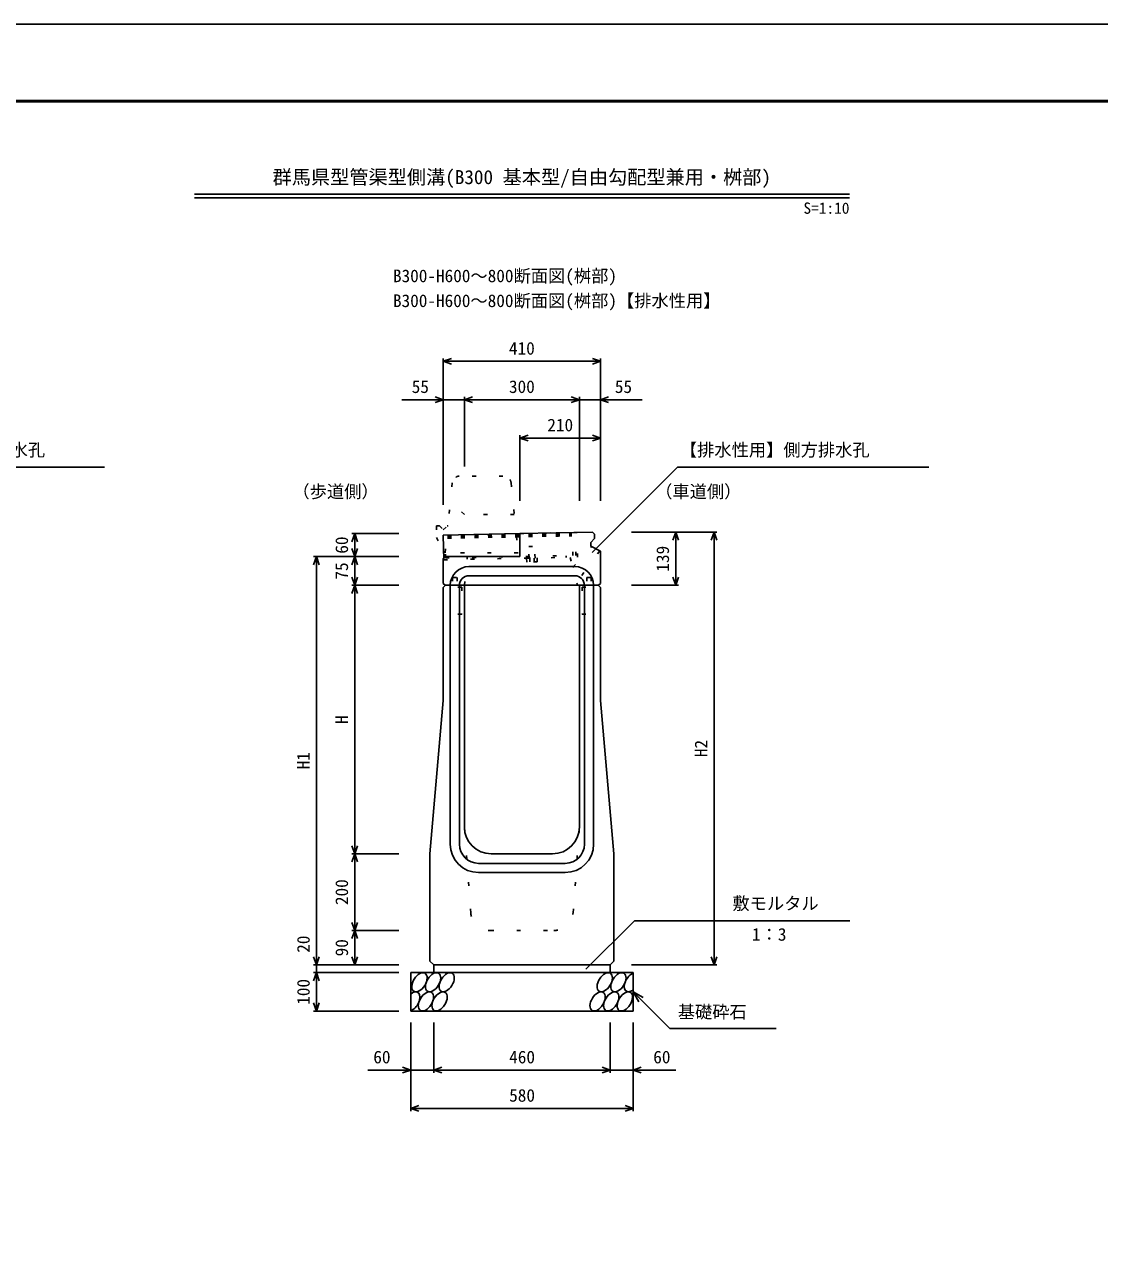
# Model space of a CAD drawing. Units: millimetres, scale not verified. Extents: x -12600 to 12600, y -5940 to 5940.
# Drawn here: x -9698 to -6893, y -3169 to 0 of the extents above; entities that cross this region are included whole.
import ezdxf
from ezdxf.enums import TextEntityAlignment as Align

# ---------------------------------------------------------------- set-up
doc = ezdxf.new("R2010")
doc.units = ezdxf.units.MM
doc.header["$LTSCALE"] = 40
doc.linetypes.add('DOTTED', pattern=[1.75, 0.25, -1.5])
for name, color, linetype, lineweight in [('0-0_DIM', 7, 'Continuous', 25), ('0-1_Defpoints', 5, 'Continuous', 25), ('0-2_HATCH', 6, 'DOTTED', 25), ('0-5_OUTLINE', 3, 'Continuous', 25), ('0-6_OUTLINE2', 4, 'DOTTED', 25), ('0-7_TXT', 7, 'Continuous', 25), ('0-8_WAKU', 3, 'Continuous', 25)]:
    doc.layers.add(name, color=color, linetype=linetype, lineweight=lineweight)
doc.styles.add('ＭＳ ゴシック', font='')
doc.styles.get('ＭＳ ゴシック').set_extended_font_data('MS Gothic')

msp = doc.modelspace()

# ---------------------------------------------------------------- linework, layer by layer
at = {"layer": '0-0_DIM'}
for p, q in [((-8605, -871.3), (-8605, -1252.94)), ((-8195, -878.8), (-8605, -878.8)), ((-8195, -871.3), (-8195, -1242.94)), ((-8713.38, -978.8), (-8605, -978.8)), ((-8550, -978.8), (-8605, -978.8)), ((-8550, -971.3), (-8550, -1152.94)), ((-8550, -978.8), (-8250, -978.8)), ((-8250, -971.3), (-8250, -1242.94)), ((-8250, -978.8), (-8195, -978.8)), ((-8086.62, -978.8), (-8195, -978.8)), ((-8405, -1071.3), (-8405, -1242.94)), ((-8195, -1078.8), (-8405, -1078.8)), ((-10144.4, -1154.95), (-9488.5, -1154.95)), ((-8216.54, -1377.09), (-7994.4, -1154.95)), ((-7994.4, -1154.95), (-7338.5, -1154.95)), ((-8843.5, -1327.94), (-8721, -1327.94)), ((-8836, -1327.94), (-8836, -1387.94)), ((-7891.5, -1323.94), (-8114, -1323.94)), ((-7999, -1323.94), (-7999, -1462.94)), ((-7899, -1323.94), (-7899, -2452.94)), ((-8943.5, -1387.94), (-8721, -1387.94)), ((-8936, -1387.94), (-8936, -2452.94)), ((-8836, -1462.94), (-8836, -1387.94)), ((-8843.5, -1462.94), (-8721, -1462.94)), ((-8836, -1462.94), (-8836, -2162.94)), ((-7991.5, -1462.94), (-8114, -1462.94)), ((-8843.5, -2162.94), (-8721, -2162.94)), ((-8836, -2162.94), (-8836, -2362.94)), ((-8232.89, -2463.75), (-8106.66, -2337.52)), ((-8106.66, -2337.52), (-7545.19, -2337.52)), ((-8843.5, -2362.94), (-8721, -2362.94)), ((-8836, -2362.94), (-8836, -2452.94)), ((-8943.5, -2452.94), (-8721, -2452.94)), ((-8936, -2452.94), (-8936, -2472.94)), ((-7891.5, -2452.94), (-8114, -2452.94)), ((-8943.5, -2472.94), (-8721, -2472.94)), ((-8936, -2472.94), (-8936, -2572.94)), ((-8110, -2522.94), (-8014.24, -2618.7)), ((-8110, -2522.94), (-8084.02, -2537.94)), ((-8110, -2522.94), (-8095, -2548.92)), ((-8943.5, -2572.94), (-8721, -2572.94)), ((-8690, -2834.31), (-8690, -2602.94)), ((-8630, -2734.31), (-8630, -2602.94)), ((-8170, -2734.31), (-8170, -2602.94)), ((-8110, -2834.31), (-8110, -2602.94)), ((-8014.24, -2618.7), (-7736.69, -2618.7)), ((-8690, -2726.81), (-8801.79, -2726.81)), ((-8690, -2726.81), (-8630, -2726.81)), ((-8630, -2726.81), (-8170, -2726.81)), ((-8110, -2726.81), (-8170, -2726.81)), ((-8110, -2726.81), (-7998.21, -2726.81)), ((-8690, -2826.81), (-8110, -2826.81))]:
    msp.add_line(p, q, dxfattribs=at)
for points in [[(-8583.86, -886.5), (-8605, -878.8), (-8583.86, -871.11)], [(-8216.14, -871.11), (-8195, -878.8), (-8216.14, -886.5)], [(-8626.14, -971.11), (-8605, -978.8), (-8626.14, -986.5)], [(-8528.86, -986.5), (-8550, -978.8), (-8528.86, -971.11)], [(-8271.14, -971.11), (-8250, -978.8), (-8271.14, -986.5)], [(-8173.86, -971.11), (-8195, -978.8), (-8173.86, -986.5)], [(-8383.86, -1071.11), (-8405, -1078.8), (-8383.86, -1086.5)], [(-8216.14, -1071.11), (-8195, -1078.8), (-8216.14, -1086.5)], [(-8843.7, -1349.09), (-8836, -1327.94), (-8828.3, -1349.09)], [(-8006.7, -1345.09), (-7999, -1323.94), (-7991.3, -1345.09)], [(-7906.7, -1345.09), (-7899, -1323.94), (-7891.3, -1345.09)], [(-8928.3, -1409.09), (-8936, -1387.94), (-8943.7, -1409.09)], [(-8828.3, -1366.8), (-8836, -1387.94), (-8843.7, -1366.8)], [(-8843.7, -1409.09), (-8836, -1387.94), (-8828.3, -1409.09)], [(-8843.7, -1441.8), (-8836, -1462.94), (-8828.3, -1441.8)], [(-8006.7, -1441.8), (-7999, -1462.94), (-7991.3, -1441.8)], [(-8843.7, -1484.09), (-8836, -1462.94), (-8828.3, -1484.09)], [(-8828.3, -2141.8), (-8836, -2162.94), (-8843.7, -2141.8)], [(-8843.7, -2184.09), (-8836, -2162.94), (-8828.3, -2184.09)], [(-8843.7, -2341.8), (-8836, -2362.94), (-8828.3, -2341.8)], [(-8843.7, -2384.09), (-8836, -2362.94), (-8828.3, -2384.09)], [(-8928.3, -2431.8), (-8936, -2452.94), (-8943.7, -2431.8)], [(-8828.3, -2431.8), (-8836, -2452.94), (-8843.7, -2431.8)], [(-7906.7, -2431.8), (-7899, -2452.94), (-7891.3, -2431.8)], [(-8928.3, -2494.09), (-8936, -2472.94), (-8943.7, -2494.09)], [(-8928.3, -2551.8), (-8936, -2572.94), (-8943.7, -2551.8)], [(-8711.14, -2719.11), (-8690, -2726.81), (-8711.14, -2734.5)], [(-8608.86, -2734.5), (-8630, -2726.81), (-8608.86, -2719.11)], [(-8191.14, -2719.11), (-8170, -2726.81), (-8191.14, -2734.5)], [(-8088.86, -2719.11), (-8110, -2726.81), (-8088.86, -2734.5)], [(-8668.86, -2834.5), (-8690, -2826.81), (-8668.86, -2819.11)], [(-8131.14, -2819.11), (-8110, -2826.81), (-8131.14, -2834.5)]]:
    msp.add_lwpolyline(points, dxfattribs=at)
at = {"layer": '0-1_Defpoints'}
msp.add_lwpolyline([(-12600, -5940), (-4200, -5940), (-4200, 0), (-12600, 0)], close=True, dxfattribs=at)
at = {"layer": '0-2_HATCH', "linetype": 'Continuous'}
for p, q in [((-8605, -1331.75), (-8405, -1327.94)), ((-8603.77, -1396.24), (-8605, -1331.75))]:
    msp.add_line(p, q, dxfattribs=at)
at = {"layer": '0-2_HATCH'}
for p, q in [((-8557.41, -1330.84), (-8556.26, -1390.83)), ((-8553.91, -1330.78), (-8552.76, -1390.77)), ((-8550.41, -1330.71), (-8549.26, -1390.7)), ((-8522.11, -1330.17), (-8520.97, -1390.16)), ((-8518.61, -1330.11), (-8517.47, -1390.09)), ((-8515.11, -1330.04), (-8513.97, -1390.03)), ((-8486.82, -1329.5), (-8485.68, -1389.49)), ((-8483.32, -1329.43), (-8482.18, -1389.42)), ((-8479.82, -1329.37), (-8478.68, -1389.36)), ((-8451.53, -1328.83), (-8450.38, -1388.82)), ((-8448.03, -1328.76), (-8446.88, -1388.75)), ((-8444.53, -1328.7), (-8443.38, -1388.68)), ((-8415.83, -1328.15), (-8414.69, -1388.14)), ((-8412.73, -1328.09), (-8411.59, -1388.08)), ((-8408.83, -1328.02), (-8407.69, -1388)), ((-8405, -1327.94), (-8256.06, -1325.11)), ((-8380.94, -1327.48), (-8379.8, -1387.47)), ((-8377.44, -1327.42), (-8376.21, -1391.91)), ((-8373.94, -1327.35), (-8372.8, -1387.34)), ((-8345.64, -1326.81), (-8344.5, -1386.8)), ((-8342.15, -1326.75), (-8341, -1386.73)), ((-8338.65, -1326.68), (-8337.5, -1386.67)), ((-8309.95, -1326.13), (-8308.81, -1386.12)), ((-8306.85, -1326.07), (-8305.62, -1390.56)), ((-8302.95, -1326), (-8301.81, -1385.99)), ((-8275.06, -1325.47), (-8273.91, -1385.46)), ((-8271.56, -1325.4), (-8270.42, -1385.39)), ((-8266.92, -1385.32), (-8268.06, -1325.33)), ((-8259.42, -1385.18), (-8260.56, -1325.19)), ((-8254.83, -1389.59), (-8256.06, -1325.11)), ((-8599.36, -1391.66), (-8600.5, -1331.67)), ((-8592.7, -1331.52), (-8591.56, -1391.51)), ((-8589.2, -1331.45), (-8588.06, -1391.44)), ((-8585.7, -1331.38), (-8584.56, -1391.37)), ((-8382.38, -1362.02), (-8366.39, -1361.71)), ((-8381.81, -1392.01), (-8382.38, -1362.02)), ((-8365.82, -1391.71), (-8366.39, -1361.71)), ((-8603.77, -1396.24), (-8254.83, -1389.59)), ((-8599.36, -1391.66), (-8259.42, -1385.18)), ((-8543.04, -1390.58), (-8542.95, -1395.08)), ((-8387.68, -1392.12), (-8359.99, -1391.6)), ((-8387.68, -1392.12), (-8387.49, -1402.12)), ((-8379.3, -1391.97), (-8379.11, -1401.96)), ((-8368.33, -1391.76), (-8368.14, -1401.75)), ((-8359.99, -1391.6), (-8359.8, -1401.6)), ((-8284.41, -1385.66), (-8284.33, -1390.16)), ((-8359.8, -1401.6), (-8387.49, -1402.12))]:
    msp.add_line(p, q, dxfattribs=at)
at = {"layer": '0-2_HATCH', "linetype": 'Continuous'}
for centre in [(-8667.11, -2497.94), (-8631.63, -2497.94), (-8596.16, -2497.94), (-8183.95, -2497.94), (-8148.48, -2497.94), (-8650.23, -2547.94), (-8614.75, -2547.94), (-8202.55, -2547.94), (-8167.07, -2547.94), (-8131.59, -2547.94)]:
    msp.add_ellipse(centre, major_axis=(14.54, 23.54), ratio=0.5792, dxfattribs=at)
for centre, start_param, end_param in [((-8113, -2497.94), 0.6666252, 4.1103269), ((-8685.7, -2547.94), 3.7419964, 7.318141)]:
    msp.add_ellipse(centre, major_axis=(14.54, 23.54), ratio=0.5792, start_param=start_param, end_param=end_param, dxfattribs=at)
at = {"layer": '0-5_OUTLINE', "linetype": 'DOTTED'}
for p, q in [((-8581.81, -1195.99), (-8593, -1307.94)), ((-8449.54, -1177.99), (-8563.34, -1177.99)), ((-8428.2, -1195.95), (-8410, -1377.94)), ((-8623, -1307.94), (-8623, -1337.94)), ((-8623, -1307.94), (-8615, -1307.94)), ((-8615, -1307.94), (-8605, -1317.94)), ((-8623, -1337.94), (-8600, -1377.94)), ((-8410, -1377.94), (-8600, -1377.94))]:
    msp.add_line(p, q, dxfattribs=at)
at = {"layer": '0-5_OUTLINE'}
for p, q in [((-8216, -1324.34), (-8405, -1327.94)), ((-8405, -1327.94), (-8405, -1387.94)), ((-8216, -1324.34), (-8211, -1329.25)), ((-8211, -1329.25), (-8211, -1340.94)), ((-8220, -1350.94), (-8211, -1340.94)), ((-8220, -1350.94), (-8220, -1360.94)), ((-8195, -1373.94), (-8220, -1360.94)), ((-8605, -1392.94), (-8600, -1387.94)), ((-8605, -1457.94), (-8605, -1392.94)), ((-8600, -1387.94), (-8405, -1387.94)), ((-8195, -1457.94), (-8195, -1373.94)), ((-8605, -1457.94), (-8600, -1462.94)), ((-8605, -1468.94), (-8599, -1462.94)), ((-8605, -1468.94), (-8605, -1762.94)), ((-8600, -1462.94), (-8200, -1462.94)), ((-8550, -1462.94), (-8550, -2092.94)), ((-8250, -1462.94), (-8250, -2092.94)), ((-8201, -1462.94), (-8195, -1468.94)), ((-8200, -1462.94), (-8195, -1457.94)), ((-8195, -1468.94), (-8195, -1762.94)), ((-8640, -2162.94), (-8605, -1762.94)), ((-8195, -1762.94), (-8160, -2162.94)), ((-8640, -2442.94), (-8640, -2162.94)), ((-8480, -2162.94), (-8320, -2162.94)), ((-8160, -2442.94), (-8160, -2162.94)), ((-8640, -2442.94), (-8630, -2452.94)), ((-8170, -2452.94), (-8630, -2452.94)), ((-8630, -2452.94), (-8630, -2472.94)), ((-8170, -2452.94), (-8160, -2442.94)), ((-8170, -2452.94), (-8170, -2472.94)), ((-8690, -2472.94), (-8110, -2472.94)), ((-8690, -2572.94), (-8690, -2472.94)), ((-8110, -2572.94), (-8110, -2472.94)), ((-8690, -2572.94), (-8110, -2572.94))]:
    msp.add_line(p, q, dxfattribs=at)
at = {"layer": '0-5_OUTLINE', "linetype": 'DOTTED'}
msp.add_lwpolyline([(-8605, -1317.94), (-8595, -1307.94), (-8593, -1307.94)], dxfattribs=at)
for centre, start, end in [((-8561.9, -1197.94), 94.13229, 174.40835), ((-8448.1, -1197.94), 4.08463, 93.6009)]:
    msp.add_arc(centre, 20, start, end, dxfattribs=at)
at = {"layer": '0-5_OUTLINE'}
for centre, start, end in [((-8480, -2092.94), 180, 270), ((-8320, -2092.94), 270, 0)]:
    msp.add_arc(centre, 70, start, end, dxfattribs=at)
at = {"layer": '0-6_OUTLINE2'}
for p, q in [((-8600, -1377.94), (-8593, -1307.94)), ((-8267.38, -1416.2), (-8218.37, -1361.79)), ((-8274.33, -1389.97), (-8255, -1462.94)), ((-8196.63, -1373.09), (-8257.07, -1455.13)), ((-8550, -1462.94), (-8543.28, -1395.09)), ((-8581, -1442.44), (-8569, -1442.44)), ((-8581, -1442.44), (-8581, -1467.44)), ((-8569, -1442.44), (-8569, -1467.44)), ((-8231, -1442.44), (-8219, -1442.44)), ((-8231, -1442.44), (-8231, -1467.44)), ((-8219, -1442.44), (-8219, -1467.44)), ((-8557, -1467.44), (-8603.5, -1467.44)), ((-8243, -1467.44), (-8196.5, -1467.44)), ((-8533.43, -2316.64), (-8550, -2092.94)), ((-8266.57, -2316.64), (-8250, -2092.94)), ((-8483.57, -2362.94), (-8316.43, -2362.94))]:
    msp.add_line(p, q, dxfattribs=at)
at = {"layer": '0-6_OUTLINE2', "linetype": 'Continuous'}
for p, q in [((-8538, -1413.94), (-8262, -1413.94)), ((-8538, -1437.94), (-8262, -1437.94)), ((-8587, -1462.94), (-8587, -2137.94)), ((-8563, -1462.94), (-8563, -2137.94)), ((-8237, -1462.94), (-8237, -2137.94)), ((-8213, -1462.94), (-8213, -2137.94)), ((-8513, -2187.94), (-8287, -2187.94)), ((-8513, -2211.94), (-8287, -2211.94))]:
    msp.add_line(p, q, dxfattribs=at)
at = {"layer": '0-6_OUTLINE2'}
for points in [[(-8420, -1277.94), (-8550, -1277.94), (-8587, -1247.94)], [(-8557, -1467.44), (-8557, -1537.94), (-8605, -1537.94)], [(-8243, -1467.44), (-8243, -1537.94), (-8195, -1537.94)]]:
    msp.add_lwpolyline(points, dxfattribs=at)
at = {"layer": '0-6_OUTLINE2', "linetype": 'Continuous'}
for centre, radius, start, end in [((-8538, -1462.94), 49, 90, 180), ((-8262, -1462.94), 49, 0, 90), ((-8538, -1462.94), 25, 90, 180), ((-8262, -1462.94), 25, 0, 90), ((-8513, -2137.94), 74, 180, 270), ((-8513, -2137.94), 50, 180, 270), ((-8287, -2137.94), 50, 270, 0), ((-8287, -2137.94), 74, 270, 0)]:
    msp.add_arc(centre, radius, start, end, dxfattribs=at)
at = {"layer": '0-6_OUTLINE2'}
for centre, start, end in [((-8483.57, -2312.94), 184.23639, 270), ((-8316.43, -2312.94), 270, 355.76361)]:
    msp.add_arc(centre, 50, start, end, dxfattribs=at)
at = {"layer": '0-7_TXT'}
for p, q in [((-9254.18, -442.8), (-7545.82, -442.8)), ((-9254.18, -452.4), (-7545.82, -452.4))]:
    msp.add_line(p, q, dxfattribs=at)
at = {"layer": '0-8_WAKU', "lineweight": 50}
msp.add_lwpolyline([(-12400, -5740), (-4400, -5740), (-4400, -200), (-12400, -200)], close=True, dxfattribs=at)

# ---------------------------------------------------------------- texts
at = {"layer": '0-0_DIM', "style": 'ＭＳ ゴシック'}
for s, p in [('410', (-8433.75, -871.3)), ('55', (-8687.34, -971.3)), ('300', (-8433.75, -971.3)), ('55', (-8157.66, -971.3)), ('210', (-8333.75, -1071.3)), ('【排水性用】側方排水孔', (-10138.21, -1136.21)), ('【排水性用】側方排水孔', (-7988.21, -1136.21)), ('（歩道側）', (-8998.39, -1244.65)), ('（車道側）', (-8052.57, -1244.65)), ('敷モルタル', (-7851.06, -2318.78)), ('1：3', (-7800.06, -2399.47)), ('基礎砕石', (-7993.68, -2601.53)), ('60', (-8787.5, -2719.31)), ('460', (-8433.22, -2719.31)), ('60', (-8057.5, -2719.31)), ('580', (-8433.22, -2819.31))]:
    msp.add_text(s, height=32.99, dxfattribs=at).set_placement(p, align=Align.BOTTOM_LEFT)
for s, p in [('60', (-8843.5, -1380.44)), ('139', (-8006.5, -1427.19)), ('75', (-8843.5, -1447.94)), ('H', (-8843.5, -1824.19)), ('H2', (-7906.5, -1910.94)), ('H1', (-8943.5, -1942.94)), ('200', (-8843.5, -2296.69)), ('20', (-8943.5, -2421.13)), ('90', (-8843.5, -2430.44)), ('100', (-8943.5, -2556.69))]:
    msp.add_text(s, height=32.99, rotation=90, dxfattribs=at).set_placement(p, align=Align.BOTTOM_LEFT)
at = {"layer": '0-7_TXT', "style": 'ＭＳ ゴシック'}
for s, height, p in [('群馬県型管渠型側溝(B300 基本型/自由勾配型兼用・桝部)', 36.66, (-9050, -427.8)), ('S', 29.33, (-7665.82, -502.8)), ('=', 29.33, (-7645.82, -502.8)), ('1', 29.33, (-7625.82, -502.8)), (':', 29.33, (-7605.82, -502.8)), ('1', 29.33, (-7585.82, -502.8)), ('0', 29.33, (-7565.82, -502.8)), ('B300-H600～800断面図(桝部)', 32.99, (-8736.24, -682.34)), ('B300-H600～800断面図(桝部)【排水性用】', 32.99, (-8736.24, -747.21))]:
    msp.add_text(s, height=height, dxfattribs=at).set_placement(p, align=Align.BOTTOM_LEFT)

doc.saveas('drawing.dxf')
